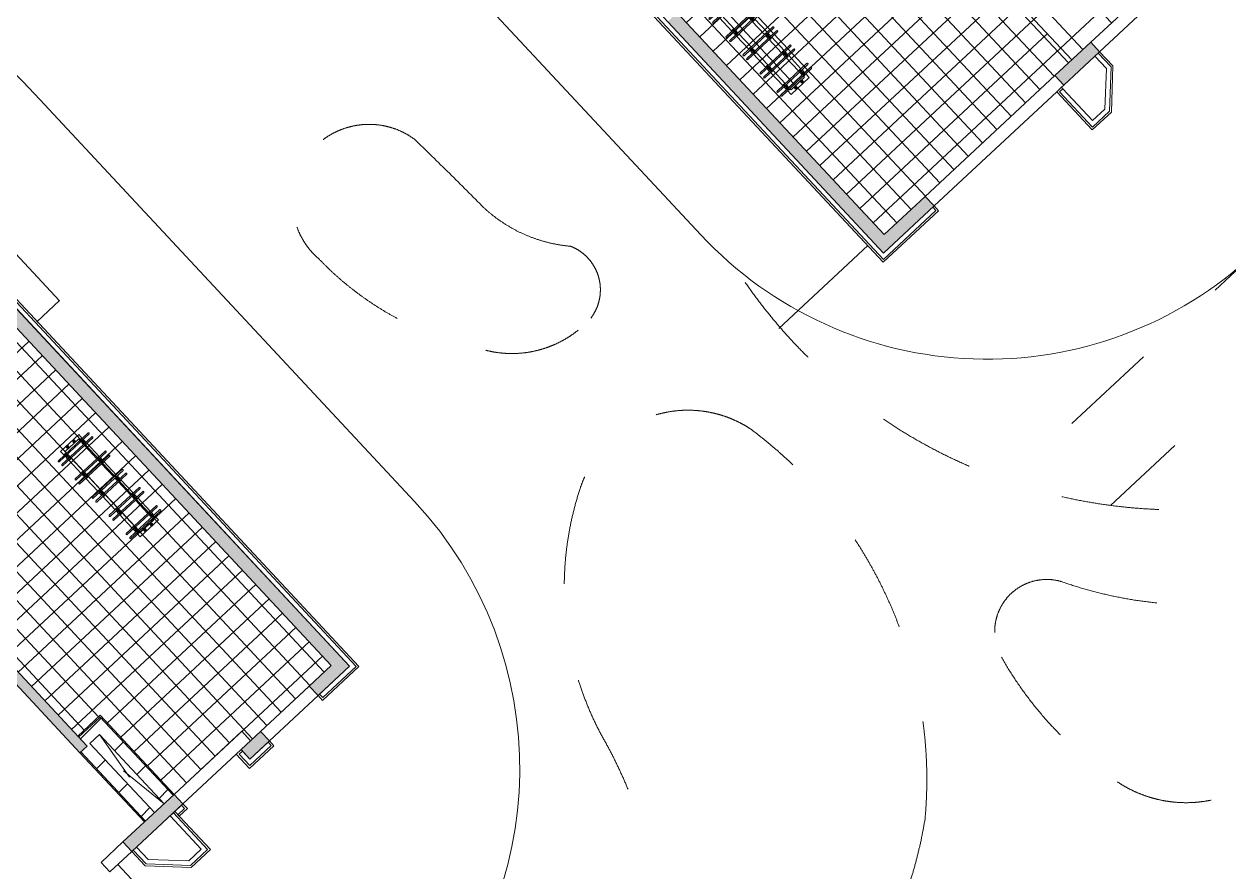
# Model space of a CAD drawing. Header units: millimetres. Extents: x -71377 to 516042, y -145869 to 441446.
# Drawn here: x 199269 to 217745, y 153741 to 166745 of the extents above; entities that cross this region are included whole.
import ezdxf

# ---------------------------------------------------------------- set-up
doc = ezdxf.new("R2010")
doc.units = ezdxf.units.MM
doc.header["$LTSCALE"] = 1000
doc.linetypes.add('_점선_M_', pattern=[3, 1.5, -1.5])
doc.linetypes.add('_점선_S_', pattern=[1.6, 0.8, -0.8])
for name, color, linetype, lineweight in [('06', 6, 'Continuous', 5), ('09_HID', 9, '_점선_M_', 5), ('A-fnsh', 5, 'Continuous', 5), ('A-hat', 251, 'Continuous', 5), ('A-insu', 251, 'Continuous', 5), ('A_bwall', 3, 'Continuous', 5), ('A_cwall', 2, 'Continuous', 5), ('A_fnsh', 5, 'Continuous', 5), ('A_fnsh-4', 4, 'Continuous', 5), ('AA_오픈', 8, '_점선_S_', 5), ('조경라인_dwg', 8, 'Continuous', 5), ('패밀리로 가져오기', 8, 'Continuous', 5)]:
    doc.layers.add(name, color=color, linetype=linetype, lineweight=lineweight)
pattern_1 = [(45, (165969.5, 243949.9), (-353.5534, 353.5534), [])]

# ---------------------------------------------------------------- blocks, each defined once
blk = doc.blocks.new('자전거보관소_2D - 자전거보관소_dwg-3619136-지반층 배치도')
at = {"layer": '패밀리로 가져오기'}
for p, q in [((1167, 2016), (543, 2016)), ((1167, 1993), (543, 1993)), ((1167, 1934), (543, 1934)), ((1167, 1911), (543, 1911)), ((665, 1993), (665, 1934)), ((665, 1911), (665, 1634)), ((684, 1994), (684, 1934)), ((696, 1994), (696, 1934)), ((715, 1993), (715, 1934)), ((715, 1911), (715, 1634)), ((995, 1993), (995, 1934)), ((995, 1911), (995, 1634)), ((1014, 1994), (1014, 1934)), ((1026, 1994), (1026, 1934)), ((1045, 1993), (1045, 1934)), ((1045, 1911), (1045, 1634)), ((1167, 1634), (543, 1634)), ((1167, 1611), (543, 1611)), ((1167, 1552), (543, 1552)), ((1167, 1529), (543, 1529)), ((665, 1611), (665, 1552)), ((665, 1529), (665, 1252)), ((684, 1612), (684, 1552)), ((696, 1612), (696, 1552)), ((715, 1611), (715, 1552)), ((715, 1529), (715, 1252)), ((995, 1611), (995, 1552)), ((995, 1529), (995, 1252)), ((1014, 1612), (1014, 1552)), ((1026, 1612), (1026, 1552)), ((1045, 1611), (1045, 1552)), ((1045, 1529), (1045, 1252)), ((1167, 1252), (543, 1252)), ((1167, 1229), (543, 1229)), ((1167, 1170), (543, 1170)), ((1167, 1147), (543, 1147)), ((665, 1229), (665, 1170)), ((665, 1147), (665, 870)), ((684, 1230), (684, 1170)), ((696, 1230), (696, 1170)), ((715, 1229), (715, 1170)), ((715, 1147), (715, 870)), ((995, 1229), (995, 1170)), ((995, 1147), (995, 870)), ((1014, 1230), (1014, 1170)), ((1026, 1230), (1026, 1170)), ((1045, 1229), (1045, 1170)), ((1045, 1147), (1045, 870)), ((1167, 870), (543, 870)), ((1167, 847), (543, 847)), ((1167, 788), (543, 788)), ((1167, 765), (543, 765)), ((665, 847), (665, 788)), ((665, 765), (665, 488)), ((684, 848), (684, 788)), ((696, 848), (696, 788)), ((715, 847), (715, 788)), ((715, 765), (715, 488)), ((995, 847), (995, 788)), ((995, 765), (995, 488)), ((1014, 848), (1014, 788)), ((1026, 848), (1026, 788)), ((1045, 847), (1045, 788)), ((1045, 765), (1045, 488)), ((1167, 488), (543, 488)), ((1167, 465), (543, 465)), ((1167, 406), (543, 406)), ((1167, 384), (543, 384)), ((665, 465), (665, 406)), ((684, 465), (684, 406)), ((696, 465), (696, 406)), ((715, 465), (715, 406)), ((995, 465), (995, 406)), ((1014, 465), (1014, 406)), ((1026, 465), (1026, 406)), ((1045, 465), (1045, 406))]:
    blk.add_line(p, q, dxfattribs=at)
at = {"layer": '패밀리로 가져오기', "flags": 128}
for points in [[(1045, 2016), (1045, 2094), (665, 2094), (665, 2016)], [(995, 2016), (995, 2044), (715, 2044), (715, 2016)], [(665, 384), (665, 305), (1045, 305), (1045, 384)], [(715, 384), (715, 355), (995, 355), (995, 384)]]:
    blk.add_lwpolyline(points, dxfattribs=at)
for points in [[(798, 2050), (782, 2050), (772, 2060), (772, 2076), (782, 2087), (798, 2087), (808, 2076), (808, 2060)], [(928, 2050), (912, 2050), (902, 2060), (902, 2076), (912, 2087), (928, 2087), (938, 2076), (938, 2060)], [(798, 348), (782, 348), (772, 338), (772, 322), (782, 311), (798, 311), (808, 322), (808, 338)], [(928, 348), (912, 348), (902, 338), (902, 322), (912, 311), (928, 311), (938, 322), (938, 338)]]:
    blk.add_lwpolyline(points, close=True, dxfattribs=at)
at = {"layer": '패밀리로 가져오기'}
for centre in [(790, 2068), (920, 2068), (790, 330), (920, 330)]:
    blk.add_circle(centre, 8, dxfattribs=at)
for centre, radius, start, end in [((543, 2005), 11.2, 90, 270), ((543, 1923), 11.2, 90, 270), ((690, 2005), 21.1, 31.8156, 148.1844), ((690, 2005), 21.2, 211.8156, 252.5282), ((690, 1923), 21.1, 107.4718, 148.1844), ((690, 1923), 21.2, 211.8156, 328.1844), ((690, 2005), 11.1, 90, 270), ((690, 1923), 11.2, 90, 270), ((690, 2005), 11.1, 270, 90), ((690, 1923), 11.2, 270, 90), ((690, 2005), 21.2, 287.4718, 328.1844), ((690, 1923), 21.1, 31.8156, 72.5282), ((1020, 2004), 21.1, 31.8156, 148.1844), ((1020, 2004), 21.1, 211.8156, 252.5282), ((1020, 1923), 21.1, 107.4718, 148.1844), ((1020, 1923), 21.2, 211.8156, 270), ((1020, 2005), 11.1, 90, 270), ((1020, 1923), 11.2, 90, 270), ((1020, 2005), 11.1, 270, 90), ((1020, 1923), 11.2, 270, 90), ((1020, 1923), 21.1, 270, 328.1844), ((1020, 2004), 21.1, 287.4718, 328.1844), ((1020, 1923), 21.1, 31.8156, 72.5282), ((1167, 2005), 11.2, 270, 90), ((1167, 1923), 11.2, 270, 90), ((543, 1623), 11.2, 90, 270), ((543, 1541), 11.2, 90, 270), ((690, 1623), 21.2, 31.8156, 148.1844), ((690, 1623), 21.2, 211.8156, 252.5282), ((690, 1541), 21.1, 107.4718, 148.1844), ((690, 1541), 21.2, 211.8156, 328.1844), ((690, 1623), 11.1, 90, 270), ((690, 1541), 11.2, 90, 270), ((690, 1623), 11.1, 270, 90), ((690, 1541), 11.2, 270, 90), ((690, 1623), 21.2, 287.4718, 328.1844), ((690, 1541), 21.1, 31.8156, 72.5282), ((1020, 1622), 21.2, 31.8156, 148.1844), ((1020, 1622), 21.1, 211.8156, 252.5282), ((1020, 1541), 21.1, 107.4718, 148.1844), ((1020, 1541), 21.2, 211.8156, 270), ((1020, 1623), 11.1, 90, 270), ((1020, 1541), 11.2, 90, 270), ((1020, 1623), 11.1, 270, 90), ((1020, 1541), 11.2, 270, 90), ((1020, 1541), 21.1, 270, 328.1844), ((1020, 1622), 21.2, 287.4718, 328.1844), ((1020, 1541), 21.1, 31.8156, 72.5282), ((1167, 1623), 11.2, 270, 90), ((1167, 1541), 11.2, 270, 90), ((543, 1241), 11.2, 90, 270), ((543, 1159), 11.2, 90, 270), ((690, 1241), 21.2, 31.8156, 148.1844), ((690, 1241), 21.1, 211.8156, 252.5282), ((690, 1159), 21.1, 107.4718, 148.1844), ((690, 1159), 21.1, 211.8156, 270), ((690, 1241), 11.2, 90, 270), ((690, 1159), 11.1, 90, 270), ((690, 1241), 11.2, 270, 90), ((690, 1159), 11.1, 270, 90), ((690, 1159), 21.1, 270, 328.1844), ((690, 1241), 21.1, 287.4718, 328.1844), ((690, 1159), 21.2, 31.8156, 72.5282), ((1020, 1241), 21.2, 31.8156, 148.1844), ((1020, 1241), 21.1, 211.8156, 252.5282), ((1020, 1159), 21.2, 107.4718, 148.1844), ((1020, 1159), 21.1, 211.8156, 270), ((1020, 1241), 11.2, 90, 270), ((1020, 1159), 11.2, 90, 270), ((1020, 1241), 11.2, 270, 90), ((1020, 1159), 11.2, 270, 90), ((1020, 1159), 21.1, 270, 328.1844), ((1020, 1241), 21.2, 287.4718, 328.1844), ((1020, 1159), 21.1, 31.8156, 72.5282), ((1167, 1241), 11.2, 270, 90), ((1167, 1159), 11.2, 270, 90), ((543, 859), 11.2, 90, 270), ((543, 777), 11.2, 90, 270), ((690, 859), 21.2, 31.8156, 148.1844), ((690, 859), 21.1, 211.8156, 252.5282), ((690, 777), 21.2, 107.4718, 148.1844), ((690, 777), 21.1, 211.8156, 270), ((690, 859), 11.1, 90, 270), ((690, 777), 11.1, 90, 270), ((690, 859), 11.1, 270, 90), ((690, 777), 11.1, 270, 90), ((690, 777), 21.2, 270, 328.1844), ((690, 859), 21.2, 287.4718, 328.1844), ((690, 777), 21.1, 31.8156, 72.5282), ((1020, 859), 21.2, 31.8156, 148.1844), ((1020, 859), 21.2, 211.8156, 252.5282), ((1020, 777), 21.1, 107.4718, 148.1844), ((1020, 777), 21.2, 211.8156, 270), ((1020, 859), 11.2, 90, 270), ((1020, 777), 11.2, 90, 270), ((1020, 859), 11.2, 270, 90), ((1020, 777), 11.2, 270, 90), ((1020, 777), 21.2, 270, 328.1844), ((1020, 859), 21.2, 287.4718, 328.1844), ((1020, 777), 21.2, 31.8156, 72.5282), ((1167, 859), 11.2, 270, 90), ((1167, 777), 11.2, 270, 90), ((543, 477), 11.2, 90, 270), ((543, 395), 11.2, 90, 270), ((690, 477), 21.2, 31.8156, 148.1844), ((690, 477), 21.1, 211.8156, 252.5282), ((690, 395), 21.2, 107.4718, 148.1844), ((690, 395), 21.1, 211.8156, 270), ((690, 477), 11.1, 90, 270), ((690, 395), 11.1, 90, 270), ((690, 477), 11.1, 270, 90), ((690, 395), 11.1, 270, 90), ((690, 395), 21.1, 270, 328.1844), ((690, 477), 21.1, 287.4718, 328.1844), ((690, 395), 21.2, 31.8156, 72.5282), ((1020, 477), 21.1, 31.8156, 148.1844), ((1020, 477), 21.2, 211.8156, 252.5282), ((1020, 395), 21.2, 107.4718, 148.1844), ((1020, 395), 21.2, 211.8156, 270), ((1020, 477), 11.2, 90, 270), ((1020, 395), 11.2, 90, 270), ((1020, 477), 11.2, 270, 90), ((1020, 395), 11.2, 270, 90), ((1020, 395), 21.1, 270, 328.1844), ((1020, 477), 21.1, 287.4718, 328.1844), ((1020, 395), 21.1, 31.8156, 72.5282), ((1167, 477), 11.2, 270, 90), ((1167, 395), 11.2, 270, 90)]:
    blk.add_arc(centre, radius, start, end, dxfattribs=at)
blk = doc.blocks.new('자전거보관소_2D - 자전거보관소_2D-3619196-지반층 배치도')
blk.add_blockref('자전거보관소_2D - 자전거보관소_dwg-3619136-지반층 배치도', (-665, -305))
blk = doc.blocks.new('조경라인_dwg-6847807-지반층 배치도')
at = {"layer": '06'}
for p, q in [((199509, 165587), (205258, 159421)), ((200708, 153856), (203118, 151273))]:
    blk.add_line(p, q, dxfattribs=at)
at = {"layer": '06', "flags": 128}
blk.add_lwpolyline([(195055, 180626), (199365, 176004), (199327, 174579), (209646, 163513)], dxfattribs=at)
at = {"layer": '06'}
for centre, radius, start, end in [((187549, 154659), 16200, 42.4205, 123.2799), ((214034, 167605), 6000, 222.9998, 313), ((200869, 155329), 6000, 315.4055, 42.9998)]:
    blk.add_arc(centre, radius, start, end, dxfattribs=at)
at = {"layer": '09_HID'}
for p, q in [((306871, 244166), (215931, 159363)), ((223017, 167779), (214380, 159724))]:
    blk.add_line(p, q, dxfattribs=at)
for centre, radius, start, end in [((204559, 164031), 1176, 53.7553, 229.6987), ((160996, 119071), 63768, 44.7018, 46.04927), ((207849, 165577), 2249, 227.2305, 264.8315), ((207389, 162669), 717, 322.4887, 68.9479), ((207295, 166505), 4857, 223.9441, 258.7733), ((216985, 167391), 8097, 214.695, 282.76), ((206748, 163314), 1622, 255.7915, 318.1949), ((209450, 159083), 1740, 56.9087, 161.531), ((206413, 155158), 6699, 354.789, 53.4728), ((212361, 158111), 4809, 161.531, 209.1871), ((214951, 157429), 798, 73.3832, 209.5464), ((217283, 164180), 6346, 250.6359, 273.5652), ((217753, 156620), 1230, 346.7653, 93.5148), ((219167, 159819), 5645, 209.5464, 236.3204), ((217088, 156700), 1897, 236.3204, 349.0049), ((201907, 152272), 7166, 358.459, 29.1871), ((206170, 155692), 7008, 317.8781, 350.6205)]:
    blk.add_arc(centre, radius, start, end, dxfattribs=at)

msp = doc.modelspace()

# ---------------------------------------------------------------- hatches: boundary and pattern name
at = {"layer": 'A-hat'}
h = msp.add_hatch(dxfattribs=at)
h.set_pattern_fill('FP_34', color=256, scale=1000, style=0, pattern_type=2)
h.set_pattern_definition([(133, (215861.25, 169489), (-438.81, -409.2), []), (223, (215861.25, 169489), (409.2, -438.81), [])])
h.paths.add_polyline_path([(215333.4, 166195.4), (217395.8, 168118.7), (215690.8, 169947.1), (217460.7, 171597.5), (216348.5, 172775.5), (214169.1, 170743.1), (213916.7, 171013.7), (212271.2, 169479.2), (215079, 166468.2)])
h.paths.add_polyline_path([(215213.6, 170972), (215009, 171191.4), (215447.8, 171600.6), (215652.4, 171381.2), (215228.4, 170985.8)])
h.paths.add_polyline_path([(215888.9, 171670.1), (215684.3, 171889.5), (216342.5, 172503.3), (216547.1, 172283.9), (215951, 171728)])
h = msp.add_hatch(dxfattribs=at)
h.set_pattern_fill('FP_35', color=256, scale=1000, style=0, pattern_type=2)
h.set_pattern_definition([(133, (211971.17, 167502.25), (-219.406, -204.6), []), (223, (211971.17, 167502.25), (204.6, -219.406), [])])
h.paths.add_polyline_path([(212459.1, 163515.2), (215333.4, 166195.4), (214354.7, 167244.9), (214208.4, 167108.5), (212881.9, 168531), (213028.2, 168667.4), (212271.2, 169479.2), (212794.1, 169966.9), (211556.3, 171294.3), (208462.7, 168409.4), (209588, 167202.7), (209284.4, 166919.6), (212449.3, 163525.8)])
for points in [[(212312.9, 163378.8), (212459.1, 163515.2), (209284.4, 166919.6), (209138.2, 166783.2), (210578.3, 165238.9)], [(215077.4, 165956.7), (215213.8, 165810.5), (215762.3, 166322), (215625.9, 166468.2)], [(212449.3, 163232.5), (213224.5, 163955.4), (213088.1, 164101.7), (212312.9, 163378.8)], [(203978.4, 156905.8), (204124.7, 157042.2), (198542.6, 163028.3), (198396.3, 162891.9), (201960.6, 159069.7)], [(200125.2, 155568.7), (200234.9, 155671), (198870.9, 157133.7), (198761.2, 157031.4), (200112.5, 155582.3)], [(203778.4, 156445.8), (204261.1, 156895.9), (204124.7, 157042.2), (203647, 156586.7)], [(202596.2, 155616.8), (202732.6, 155470.5), (203032.4, 155750.1), (202896, 155896.4)], [(200921.4, 154055), (201703.9, 154784.8), (201567.5, 154931), (200785, 154201.3)]]:
    msp.add_hatch(color=256, dxfattribs=at).paths.add_polyline_path(points)
h = msp.add_hatch(dxfattribs=at)
h.set_pattern_fill('FP_31', color=256, scale=1000, style=0, pattern_type=2)
h.set_pattern_definition([(133, (199978.05, 158779.67), (-219.406, -204.6), []), (223, (199978.05, 158779.67), (204.6, -219.406), [])])
h.paths.add_polyline_path([(201567.5, 154931), (202608.9, 155896.4), (202742.5, 155753.2), (203978.4, 156905.8), (198396.3, 162891.9), (195785.4, 160457.2), (196422.5, 159786.6), (196858.7, 160193.3), (197622.5, 159374.2), (197172.7, 158954.7), (200091.7, 155824.5), (200435.4, 156145.1), (201552.9, 154946.7)])
h = msp.add_hatch(dxfattribs=at)
h.set_pattern_fill('FP_12', color=256, scale=1000, style=0, pattern_type=2)
h.set_pattern_definition(pattern_1)
h.paths.add_polyline_path([(200234.9, 155671), (200564, 155977.9), (200434.4, 156116.8), (200105.3, 155809.9)])
h = msp.add_hatch(dxfattribs=at)
h.set_pattern_fill('FP_12', color=256, scale=1000, style=0, pattern_type=2)
h.set_pattern_definition(pattern_1)
h.paths.add_polyline_path([(201414, 154787.8), (201552.9, 154917.4), (200564, 155977.9), (200425.1, 155848.3), (200541.3, 155723.6)])
h = msp.add_hatch(dxfattribs=at)
h.set_pattern_fill('FP_12', color=256, scale=1000, style=0, pattern_type=2)
h.set_pattern_definition(pattern_1)
h.paths.add_polyline_path([(201128.7, 154521.8), (201267.7, 154651.4), (200278.8, 155711.9), (200139.8, 155582.3), (200541.3, 155151.7)])

# ---------------------------------------------------------------- linework, layer by layer
at = {"layer": 'A-fnsh'}
for p, q in [((215625.9, 166468.2), (216810.7, 167573.1)), ((215762.3, 166322), (216947.1, 167426.8)), ((214354.7, 167244.9), (215333.4, 166195.4)), ((199811.9, 162502.8), (195856.3, 166744.7)), ((213088.1, 164101.7), (215077.4, 165956.7)), ((215177.2, 165776.4), (215213.8, 165810.5)), ((213224.5, 163955.4), (215104.1, 165708.2)), ((210841, 162074.7), (212205.6, 163347.2)), ((199811.9, 162502.9), (199468.2, 162182.3)), ((203642, 156592.1), (202896, 155896.4)), ((202896, 155896.4), (203636.3, 156586.7)), ((203032.4, 155750.1), (203778.4, 156445.8)), ((200091.7, 155824.5), (200435.4, 156145.1)), ((200435.4, 156145.1), (201567.5, 154931)), ((201567.5, 154931), (202606.1, 155899.5)), ((202606.1, 155899.5), (201567.5, 154931)), ((202606.1, 155899.5), (202742.5, 155753.2)), ((202742.5, 155753.2), (202606.1, 155899.5)), ((201114.1, 154508.2), (200125.2, 155568.7)), ((201703.9, 154784.8), (202523.1, 155548.6)), ((200785, 154201.3), (200448.6, 153887.6)), ((200585, 153741.3), (200921.4, 154055)), ((200448.6, 153887.6), (200585, 153741.3))]:
    msp.add_line(p, q, dxfattribs=at)
at = {"layer": 'A-insu'}
for p, q in [((215689.2, 166253.8), (215865.5, 166064.7)), ((215865.5, 166064.7), (215843.7, 165440.8)), ((215654.6, 165264.4), (215197.7, 165754.4)), ((215843.7, 165440.8), (215654.6, 165264.4)), ((198406.2, 163174.6), (204261.1, 156895.9)), ((204261.1, 156895.9), (203800.4, 156466.2)), ((202732.6, 155470.5), (202616.6, 155594.9)), ((203010.5, 155729.7), (202732.6, 155470.5)), ((201557.7, 154648.4), (201506.5, 154600.6)), ((201682, 154764.3), (201579.6, 154668.8)), ((201506.5, 154600.6), (201983.9, 154088.7)), ((201170.9, 153934.1), (200994.5, 154123.2)), ((201794.8, 153912.3), (201170.9, 153934.1)), ((201983.9, 154088.7), (201794.8, 153912.3))]:
    msp.add_line(p, q, dxfattribs=at)
at = {"layer": 'A_bwall'}
for p, q in [((200434.4, 156116.8), (200105.3, 155809.9)), ((201552.9, 154917.4), (200434.4, 156116.8)), ((200278.8, 155711.9), (200425.1, 155848.3)), ((200425.1, 155848.3), (201414, 154787.8)), ((200139.8, 155582.3), (201128.7, 154521.8)), ((201267.7, 154651.4), (200278.8, 155711.9))]:
    msp.add_line(p, q, dxfattribs=at)
at = {"layer": 'A_cwall'}
for p, q in [((209001.8, 166929.5), (212449.3, 163232.5)), ((212459.1, 163515.2), (209284.4, 166919.6)), ((215625.9, 166468.2), (215077.4, 165956.7)), ((215213.8, 165810.5), (215762.3, 166322)), ((215762.3, 166322), (215625.9, 166468.2)), ((215077.4, 165956.7), (215213.8, 165810.5)), ((213088.1, 164101.7), (212459.1, 163515.2)), ((213224.5, 163955.4), (213088.1, 164101.7)), ((212449.3, 163232.5), (213224.5, 163955.4)), ((204261.1, 156895.9), (198406.2, 163174.6)), ((198396.3, 162891.9), (203978.4, 156905.8)), ((200234.9, 155671), (198870.9, 157133.7)), ((198761.2, 157031.4), (200125.2, 155568.7)), ((203978.4, 156905.8), (203642, 156592.1)), ((203778.4, 156445.8), (204261.1, 156895.9)), ((203642, 156592.1), (203778.4, 156445.8)), ((202896, 155896.4), (202596.2, 155616.8)), ((203032.4, 155750.1), (202896, 155896.4)), ((200234.9, 155671), (200125.2, 155568.7)), ((202596.2, 155616.8), (202732.6, 155470.5)), ((202732.6, 155470.5), (203032.4, 155750.1)), ((201567.5, 154931), (200785, 154201.3)), ((201703.9, 154784.8), (201567.5, 154931)), ((200921.4, 154055), (201703.9, 154784.8)), ((200785, 154201.3), (200921.4, 154055))]:
    msp.add_line(p, q, dxfattribs=at)
at = {"layer": 'A_fnsh'}
for p, q in [((200435.4, 156145.1), (200091.7, 155824.5)), ((201567.5, 154931), (200435.4, 156145.1)), ((200125.2, 155568.7), (201114.1, 154508.2))]:
    msp.add_line(p, q, dxfattribs=at)
at = {"layer": 'A_fnsh-4'}
for p, q in [((208860.4, 166934.4), (212444.3, 163091.2)), ((208902.8, 166933), (212445.8, 163133.6)), ((215936.5, 166091.2), (215740.4, 166301.5)), ((215966.9, 166102.6), (215762.3, 166322)), ((215942.2, 165395.9), (215966.9, 166102.6)), ((215912.7, 165409.4), (215936.5, 166091.2)), ((215177.2, 165776.4), (215104.1, 165708.2)), ((215197.7, 165754.4), (215146.5, 165706.7)), ((215197.7, 165754.4), (215177.2, 165776.4)), ((215104.1, 165708.2), (215649.7, 165123.1)), ((215146.5, 165706.7), (215651.2, 165165.5)), ((215649.7, 165123.1), (215942.2, 165395.9)), ((215651.2, 165165.5), (215912.7, 165409.4)), ((212444.3, 163091.2), (213292.7, 163882.3)), ((212445.8, 163133.6), (213250.3, 163883.8)), ((213250.3, 163883.8), (213202.6, 163935)), ((213292.7, 163882.3), (213224.5, 163955.4)), ((204360.1, 156892.4), (198409.6, 163273.5)), ((204402.5, 156891), (198411.1, 163315.9)), ((203846.6, 156372.6), (204402.5, 156891)), ((203848.1, 156415), (204360.1, 156892.4)), ((203800.4, 156466.2), (203778.4, 156445.8)), ((203778.4, 156445.8), (203846.6, 156372.6)), ((203800.4, 156466.2), (203848.1, 156415)), ((202596.2, 155616.8), (202523.1, 155548.6)), ((202616.6, 155594.9), (202565.5, 155547.1)), ((202616.6, 155594.9), (202596.2, 155616.8)), ((202727.7, 155329.2), (203100.6, 155677)), ((202729.1, 155371.6), (203058.2, 155678.5)), ((203032.4, 155750.1), (203010.5, 155729.7)), ((203058.2, 155678.5), (203010.5, 155729.7)), ((203100.6, 155677), (203032.4, 155750.1)), ((202523.1, 155548.6), (202727.7, 155329.2)), ((202565.5, 155547.1), (202729.1, 155371.6)), ((201579.6, 154668.8), (201557.7, 154648.4)), ((202082.8, 154085.2), (201557.7, 154648.4)), ((202125.2, 154083.7), (201579.6, 154668.8)), ((201627.3, 154617.6), (201729.7, 154713.1)), ((201647.8, 154595.7), (201772.1, 154711.6)), ((201703.9, 154784.8), (201682, 154764.3)), ((201729.7, 154713.1), (201682, 154764.3)), ((201772.1, 154711.6), (201703.9, 154784.8)), ((200921.4, 154055), (201126, 153835.6)), ((200943.3, 154075.5), (201139.5, 153865.2)), ((201821.3, 153841.3), (202082.8, 154085.2)), ((201832.7, 153810.9), (202125.2, 154083.7)), ((201126, 153835.6), (201832.7, 153810.9)), ((201821.3, 153841.3), (201139.5, 153865.2))]:
    msp.add_line(p, q, dxfattribs=at)
at = {"layer": 'AA_오픈'}
for p, q in [((200425.1, 155848.3), (201267.7, 154651.4)), ((201414, 154787.8), (200278.8, 155711.9))]:
    msp.add_line(p, q, dxfattribs=at)

# ---------------------------------------------------------------- block references
at = {"layer": '조경라인_dwg', "rotation": 8.537736462515947e-07}
msp.add_blockref('조경라인_dwg-6847807-지반층 배치도', (0, 0), dxfattribs=at)
at = {"layer": '패밀리로 가져오기', "rotation": 223.0000012484762}
for p in [(210087.2, 167234.5), (200107.1, 160448.8)]:
    msp.add_blockref('자전거보관소_2D - 자전거보관소_2D-3619196-지반층 배치도', p, dxfattribs=at)

doc.saveas('drawing.dxf')
